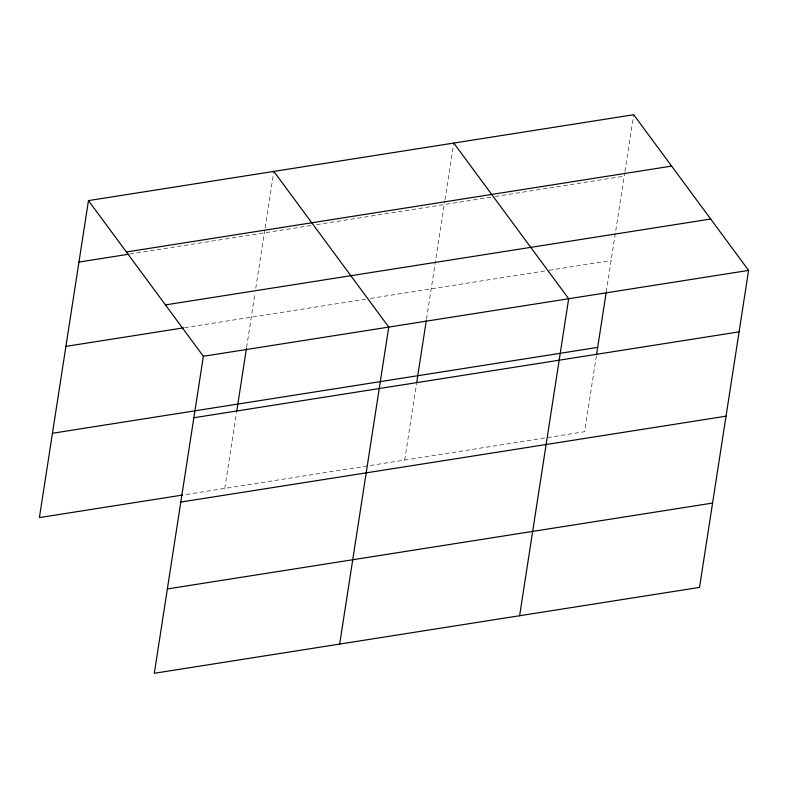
<?xml version="1.0" encoding="UTF-8"?>
<svg xmlns="http://www.w3.org/2000/svg" width="788" height="788" viewBox="0 0 788 788"><rect width="100%" height="100%" fill="white"/><g stroke="black" fill="none" stroke-linecap="round" stroke-linejoin="round"><path stroke-width="0.59" stroke-dasharray="3.94 2.96" d="M224.777 488.402L236.528 412.508M246.614 347.36L255.007 293.097M255.755 288.28L264.896 229.249M265.083 228.037L273.85 171.41M404.697 460.054L416.448 384.16M426.535 319.012L444.816 200.91M445.003 199.699L453.77 143.061M596.368 355.821L584.627 431.716L183.584 494.884M606.268 291.885L624.746 172.562M624.933 171.36L633.7 114.723M129.843 254.041L311.743 225.398M316.609 224.629L494.106 196.675M495.317 196.478L624.185 176.177M184.638 327.69L365.553 299.194M370.419 298.425L547.916 270.461M549.128 270.274L611.124 260.513"/><path stroke-width="1.18" d="M88.473 200.605L203.373 356.284L154.3 673.277L699.527 587.395L748.6 270.402L633.7 114.723L88.473 200.605L39.4 517.598L182.373 495.081M236.715 411.297L246.427 348.562M339.677 644.072L388.75 327.079L273.85 171.41M416.635 382.958L426.347 320.224M519.607 615.733L568.68 298.741L453.77 143.061M596.555 354.62L606.08 293.087M126.395 251.983L671.612 166.101M78.958 262.059L128.631 254.238M165.46 304.907L710.678 219.025M65.906 346.385L183.427 327.877M203.373 356.284L748.6 270.402M52.451 433.272L597.678 347.39M193.868 417.739L739.085 331.856M180.807 502.064L726.034 416.182M167.361 588.951L712.579 503.069"/></g></svg>
